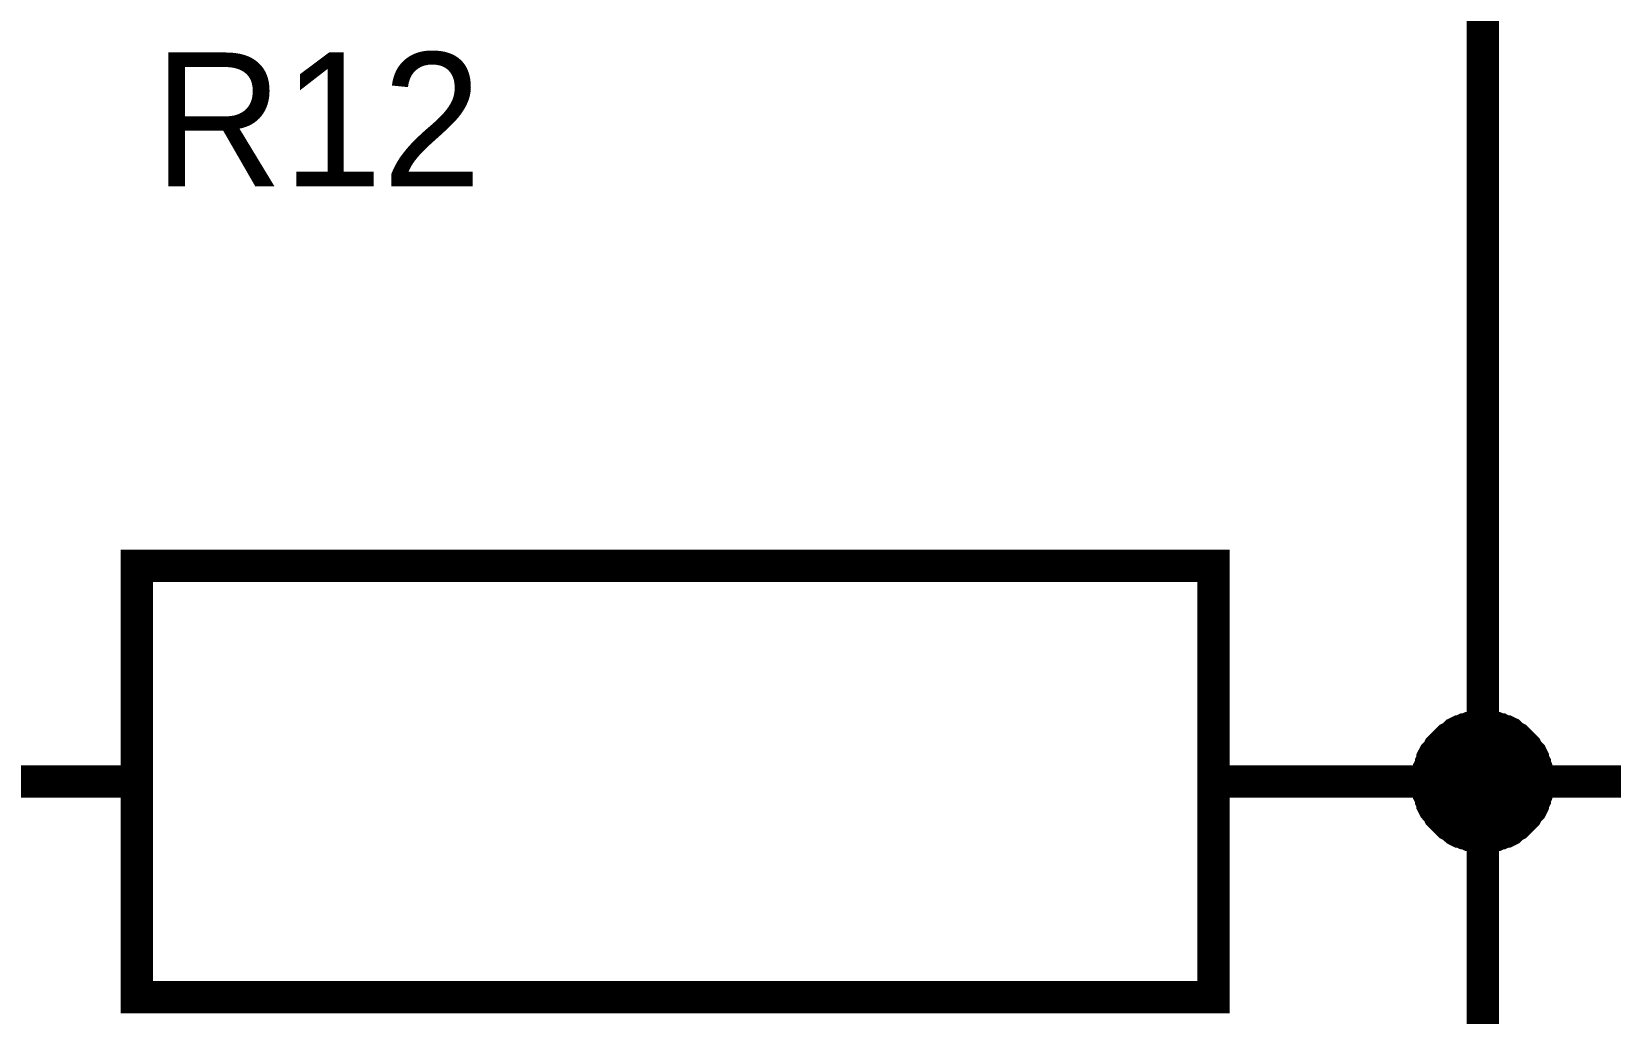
# Model space of a CAD drawing. Header units: millimetres. Extents: x 0 to 841, y 0 to 594.
# Drawn here: x 201.6 to 216.26, y 327.84 to 336.96 of the extents above; entities that cross this region are included whole.
import ezdxf

# ---------------------------------------------------------------- set-up
doc = ezdxf.new("R2010")
doc.units = ezdxf.units.MM
doc.layers.add('Sheet', color=255, linetype='Continuous')

msp = doc.modelspace()

# ---------------------------------------------------------------- linework, layer by layer
at = {"layer": 'Sheet', "const_width": 0.3}
for points in [[(215.079, 379.995), (215.079, 372.493), (215.079, 359.988), (215.079, 350), (215.079, 339.997), (215.079, 329.993), (215.079, 314.988), (202.579, 314.988), (190.095, 314.988), (177.594, 314.988)], [(214.567, 329.993), (214.567, 330.024), (214.567, 330.04), (214.567, 330.071), (214.582, 330.102), (214.582, 330.117), (214.598, 330.148), (214.598, 330.164), (214.613, 330.195), (214.613, 330.211), (214.629, 330.242), (214.644, 330.257), (214.66, 330.273), (214.675, 330.304), (214.691, 330.319), (214.707, 330.335), (214.722, 330.35), (214.738, 330.366), (214.753, 330.381), (214.769, 330.397), (214.8, 330.413), (214.815, 330.428), (214.831, 330.444), (214.862, 330.459), (214.877, 330.459), (214.908, 330.475), (214.924, 330.475), (214.955, 330.49), (214.971, 330.49), (215.002, 330.506), (215.033, 330.506), (215.048, 330.506), (215.079, 330.506)], [(214.567, 329.993), (214.567, 330.024), (214.567, 330.04), (214.567, 330.071), (214.582, 330.102), (214.582, 330.117), (214.598, 330.148), (214.598, 330.164), (214.613, 330.195), (214.613, 330.211), (214.629, 330.242), (214.644, 330.257), (214.66, 330.273), (214.675, 330.304), (214.691, 330.319), (214.707, 330.335), (214.722, 330.35), (214.738, 330.366), (214.753, 330.381), (214.769, 330.397), (214.8, 330.413), (214.815, 330.428), (214.831, 330.444), (214.862, 330.459), (214.877, 330.459), (214.908, 330.475), (214.924, 330.475), (214.955, 330.49), (214.971, 330.49), (215.002, 330.506), (215.033, 330.506), (215.048, 330.506), (215.079, 330.506)], [(214.567, 329.993), (214.567, 330.024), (214.567, 330.04), (214.567, 330.071), (214.582, 330.102), (214.582, 330.117), (214.598, 330.148), (214.598, 330.164), (214.613, 330.195), (214.613, 330.211), (214.629, 330.242), (214.644, 330.257), (214.66, 330.273), (214.675, 330.304), (214.691, 330.319), (214.707, 330.335), (214.722, 330.35), (214.738, 330.366), (214.753, 330.381), (214.769, 330.397), (214.8, 330.413), (214.815, 330.428), (214.831, 330.444), (214.862, 330.459), (214.877, 330.459), (214.908, 330.475), (214.924, 330.475), (214.955, 330.49), (214.971, 330.49), (215.002, 330.506), (215.033, 330.506), (215.048, 330.506), (215.079, 330.506)], [(214.567, 329.993), (214.567, 330.024), (214.567, 330.04), (214.567, 330.071), (214.582, 330.102), (214.582, 330.117), (214.598, 330.148), (214.598, 330.164), (214.613, 330.195), (214.613, 330.211), (214.629, 330.242), (214.644, 330.257), (214.66, 330.273), (214.675, 330.304), (214.691, 330.319), (214.707, 330.335), (214.722, 330.35), (214.738, 330.366), (214.753, 330.381), (214.769, 330.397), (214.8, 330.413), (214.815, 330.428), (214.831, 330.444), (214.862, 330.459), (214.877, 330.459), (214.908, 330.475), (214.924, 330.475), (214.955, 330.49), (214.971, 330.49), (215.002, 330.506), (215.033, 330.506), (215.048, 330.506), (215.079, 330.506)], [(214.567, 329.993), (214.567, 330.024), (214.567, 330.04), (214.567, 330.071), (214.582, 330.102), (214.582, 330.117), (214.598, 330.148), (214.598, 330.164), (214.613, 330.195), (214.613, 330.211), (214.629, 330.242), (214.644, 330.257), (214.66, 330.273), (214.675, 330.304), (214.691, 330.319), (214.707, 330.335), (214.722, 330.35), (214.738, 330.366), (214.753, 330.381), (214.769, 330.397), (214.8, 330.413), (214.815, 330.428), (214.831, 330.444), (214.862, 330.459), (214.877, 330.459), (214.908, 330.475), (214.924, 330.475), (214.955, 330.49), (214.971, 330.49), (215.002, 330.506), (215.033, 330.506), (215.048, 330.506), (215.079, 330.506)], [(214.567, 329.993), (214.567, 330.024), (214.567, 330.04), (214.567, 330.071), (214.582, 330.102), (214.582, 330.117), (214.598, 330.148), (214.598, 330.164), (214.613, 330.195), (214.613, 330.211), (214.629, 330.242), (214.644, 330.257), (214.66, 330.273), (214.675, 330.304), (214.691, 330.319), (214.707, 330.335), (214.722, 330.35), (214.738, 330.366), (214.753, 330.381), (214.769, 330.397), (214.8, 330.413), (214.815, 330.428), (214.831, 330.444), (214.862, 330.459), (214.877, 330.459), (214.908, 330.475), (214.924, 330.475), (214.955, 330.49), (214.971, 330.49), (215.002, 330.506), (215.033, 330.506), (215.048, 330.506), (215.079, 330.506)], [(214.567, 329.993), (214.567, 330.024), (214.567, 330.04), (214.567, 330.071), (214.582, 330.102), (214.582, 330.117), (214.598, 330.148), (214.598, 330.164), (214.613, 330.195), (214.613, 330.211), (214.629, 330.242), (214.644, 330.257), (214.66, 330.273), (214.675, 330.304), (214.691, 330.319), (214.707, 330.335), (214.722, 330.35), (214.738, 330.366), (214.753, 330.381), (214.769, 330.397), (214.8, 330.413), (214.815, 330.428), (214.831, 330.444), (214.862, 330.459), (214.877, 330.459), (214.908, 330.475), (214.924, 330.475), (214.955, 330.49), (214.971, 330.49), (215.002, 330.506), (215.033, 330.506), (215.048, 330.506), (215.079, 330.506)], [(214.567, 329.993), (214.567, 330.024), (214.567, 330.04), (214.567, 330.071), (214.582, 330.102), (214.582, 330.117), (214.598, 330.148), (214.598, 330.164), (214.613, 330.195), (214.613, 330.211), (214.629, 330.242), (214.644, 330.257), (214.66, 330.273), (214.675, 330.304), (214.691, 330.319), (214.707, 330.335), (214.722, 330.35), (214.738, 330.366), (214.753, 330.381), (214.769, 330.397), (214.8, 330.413), (214.815, 330.428), (214.831, 330.444), (214.862, 330.459), (214.877, 330.459), (214.908, 330.475), (214.924, 330.475), (214.955, 330.49), (214.971, 330.49), (215.002, 330.506), (215.033, 330.506), (215.048, 330.506), (215.079, 330.506)], [(214.567, 329.993), (214.567, 330.024), (214.567, 330.04), (214.567, 330.071), (214.582, 330.102), (214.582, 330.117), (214.598, 330.148), (214.598, 330.164), (214.613, 330.195), (214.613, 330.211), (214.629, 330.242), (214.644, 330.257), (214.66, 330.273), (214.675, 330.304), (214.691, 330.319), (214.707, 330.335), (214.722, 330.35), (214.738, 330.366), (214.753, 330.381), (214.769, 330.397), (214.8, 330.413), (214.815, 330.428), (214.831, 330.444), (214.862, 330.459), (214.877, 330.459), (214.908, 330.475), (214.924, 330.475), (214.955, 330.49), (214.971, 330.49), (215.002, 330.506), (215.033, 330.506), (215.048, 330.506), (215.079, 330.506)], [(214.567, 329.993), (214.567, 330.024), (214.567, 330.04), (214.567, 330.071), (214.582, 330.102), (214.582, 330.117), (214.598, 330.148), (214.598, 330.164), (214.613, 330.195), (214.613, 330.211), (214.629, 330.242), (214.644, 330.257), (214.66, 330.273), (214.675, 330.304), (214.691, 330.319), (214.707, 330.335), (214.722, 330.35), (214.738, 330.366), (214.753, 330.381), (214.769, 330.397), (214.8, 330.413), (214.815, 330.428), (214.831, 330.444), (214.862, 330.459), (214.877, 330.459), (214.908, 330.475), (214.924, 330.475), (214.955, 330.49), (214.971, 330.49), (215.002, 330.506), (215.033, 330.506), (215.048, 330.506), (215.079, 330.506)], [(214.567, 329.993), (214.567, 330.024), (214.567, 330.04), (214.567, 330.071), (214.582, 330.102), (214.582, 330.117), (214.598, 330.148), (214.598, 330.164), (214.613, 330.195), (214.613, 330.211), (214.629, 330.242), (214.644, 330.257), (214.66, 330.273), (214.675, 330.304), (214.691, 330.319), (214.707, 330.335), (214.722, 330.35), (214.738, 330.366), (214.753, 330.381), (214.769, 330.397), (214.8, 330.413), (214.815, 330.428), (214.831, 330.444), (214.862, 330.459), (214.877, 330.459), (214.908, 330.475), (214.924, 330.475), (214.955, 330.49), (214.971, 330.49), (215.002, 330.506), (215.033, 330.506), (215.048, 330.506), (215.079, 330.506)], [(214.567, 329.993), (214.567, 330.024), (214.567, 330.04), (214.567, 330.071), (214.582, 330.102), (214.582, 330.117), (214.598, 330.148), (214.598, 330.164), (214.613, 330.195), (214.613, 330.211), (214.629, 330.242), (214.644, 330.257), (214.66, 330.273), (214.675, 330.304), (214.691, 330.319), (214.707, 330.335), (214.722, 330.35), (214.738, 330.366), (214.753, 330.381), (214.769, 330.397), (214.8, 330.413), (214.815, 330.428), (214.831, 330.444), (214.862, 330.459), (214.877, 330.459), (214.908, 330.475), (214.924, 330.475), (214.955, 330.49), (214.971, 330.49), (215.002, 330.506), (215.033, 330.506), (215.048, 330.506), (215.079, 330.506)], [(214.567, 329.993), (214.567, 330.024), (214.567, 330.04), (214.567, 330.071), (214.582, 330.102), (214.582, 330.117), (214.598, 330.148), (214.598, 330.164), (214.613, 330.195), (214.613, 330.211), (214.629, 330.242), (214.644, 330.257), (214.66, 330.273), (214.675, 330.304), (214.691, 330.319), (214.707, 330.335), (214.722, 330.35), (214.738, 330.366), (214.753, 330.381), (214.769, 330.397), (214.8, 330.413), (214.815, 330.428), (214.831, 330.444), (214.862, 330.459), (214.877, 330.459), (214.908, 330.475), (214.924, 330.475), (214.955, 330.49), (214.971, 330.49), (215.002, 330.506), (215.033, 330.506), (215.048, 330.506), (215.079, 330.506)], [(214.567, 329.993), (214.567, 330.024), (214.567, 330.04), (214.567, 330.071), (214.582, 330.102), (214.582, 330.117), (214.598, 330.148), (214.598, 330.164), (214.613, 330.195), (214.613, 330.211), (214.629, 330.242), (214.644, 330.257), (214.66, 330.273), (214.675, 330.304), (214.691, 330.319), (214.707, 330.335), (214.722, 330.35), (214.738, 330.366), (214.753, 330.381), (214.769, 330.397), (214.8, 330.413), (214.815, 330.428), (214.831, 330.444), (214.862, 330.459), (214.877, 330.459), (214.908, 330.475), (214.924, 330.475), (214.955, 330.49), (214.971, 330.49), (215.002, 330.506), (215.033, 330.506), (215.048, 330.506), (215.079, 330.506)], [(215.079, 330.506), (215.079, 330.506)], [(215.079, 330.506), (215.11, 330.506), (215.126, 330.506), (215.157, 330.506), (215.188, 330.49), (215.203, 330.49), (215.235, 330.475), (215.25, 330.475), (215.281, 330.459), (215.297, 330.459), (215.328, 330.444), (215.343, 330.428), (215.359, 330.413), (215.39, 330.397), (215.405, 330.381), (215.421, 330.366), (215.436, 330.35), (215.452, 330.335), (215.467, 330.319), (215.483, 330.304), (215.498, 330.273), (215.514, 330.257), (215.53, 330.242), (215.545, 330.211), (215.545, 330.195), (215.561, 330.164), (215.561, 330.148), (215.576, 330.117), (215.576, 330.102), (215.592, 330.071), (215.592, 330.04), (215.592, 330.024), (215.592, 329.993)], [(215.079, 330.506), (215.079, 330.506)], [(215.079, 330.506), (215.11, 330.506), (215.126, 330.506), (215.157, 330.506), (215.188, 330.49), (215.203, 330.49), (215.235, 330.475), (215.25, 330.475), (215.281, 330.459), (215.297, 330.459), (215.328, 330.444), (215.343, 330.428), (215.359, 330.413), (215.39, 330.397), (215.405, 330.381), (215.421, 330.366), (215.436, 330.35), (215.452, 330.335), (215.467, 330.319), (215.483, 330.304), (215.498, 330.273), (215.514, 330.257), (215.53, 330.242), (215.545, 330.211), (215.545, 330.195), (215.561, 330.164), (215.561, 330.148), (215.576, 330.117), (215.576, 330.102), (215.592, 330.071), (215.592, 330.04), (215.592, 330.024), (215.592, 329.993)], [(215.079, 330.506), (215.079, 330.506)], [(215.079, 330.506), (215.11, 330.506), (215.126, 330.506), (215.157, 330.506), (215.188, 330.49), (215.203, 330.49), (215.235, 330.475), (215.25, 330.475), (215.281, 330.459), (215.297, 330.459), (215.328, 330.444), (215.343, 330.428), (215.359, 330.413), (215.39, 330.397), (215.405, 330.381), (215.421, 330.366), (215.436, 330.35), (215.452, 330.335), (215.467, 330.319), (215.483, 330.304), (215.498, 330.273), (215.514, 330.257), (215.53, 330.242), (215.545, 330.211), (215.545, 330.195), (215.561, 330.164), (215.561, 330.148), (215.576, 330.117), (215.576, 330.102), (215.592, 330.071), (215.592, 330.04), (215.592, 330.024), (215.592, 329.993)], [(215.079, 330.506), (215.079, 330.506)], [(215.079, 330.506), (215.11, 330.506), (215.126, 330.506), (215.157, 330.506), (215.188, 330.49), (215.203, 330.49), (215.235, 330.475), (215.25, 330.475), (215.281, 330.459), (215.297, 330.459), (215.328, 330.444), (215.343, 330.428), (215.359, 330.413), (215.39, 330.397), (215.405, 330.381), (215.421, 330.366), (215.436, 330.35), (215.452, 330.335), (215.467, 330.319), (215.483, 330.304), (215.498, 330.273), (215.514, 330.257), (215.53, 330.242), (215.545, 330.211), (215.545, 330.195), (215.561, 330.164), (215.561, 330.148), (215.576, 330.117), (215.576, 330.102), (215.592, 330.071), (215.592, 330.04), (215.592, 330.024), (215.592, 329.993)], [(215.079, 330.506), (215.079, 330.506)], [(215.079, 330.506), (215.11, 330.506), (215.126, 330.506), (215.157, 330.506), (215.188, 330.49), (215.203, 330.49), (215.235, 330.475), (215.25, 330.475), (215.281, 330.459), (215.297, 330.459), (215.328, 330.444), (215.343, 330.428), (215.359, 330.413), (215.39, 330.397), (215.405, 330.381), (215.421, 330.366), (215.436, 330.35), (215.452, 330.335), (215.467, 330.319), (215.483, 330.304), (215.498, 330.273), (215.514, 330.257), (215.53, 330.242), (215.545, 330.211), (215.545, 330.195), (215.561, 330.164), (215.561, 330.148), (215.576, 330.117), (215.576, 330.102), (215.592, 330.071), (215.592, 330.04), (215.592, 330.024), (215.592, 329.993)], [(215.079, 330.506), (215.079, 330.506)], [(215.079, 330.506), (215.11, 330.506), (215.126, 330.506), (215.157, 330.506), (215.188, 330.49), (215.203, 330.49), (215.235, 330.475), (215.25, 330.475), (215.281, 330.459), (215.297, 330.459), (215.328, 330.444), (215.343, 330.428), (215.359, 330.413), (215.39, 330.397), (215.405, 330.381), (215.421, 330.366), (215.436, 330.35), (215.452, 330.335), (215.467, 330.319), (215.483, 330.304), (215.498, 330.273), (215.514, 330.257), (215.53, 330.242), (215.545, 330.211), (215.545, 330.195), (215.561, 330.164), (215.561, 330.148), (215.576, 330.117), (215.576, 330.102), (215.592, 330.071), (215.592, 330.04), (215.592, 330.024), (215.592, 329.993)], [(215.079, 330.506), (215.079, 330.506)], [(215.079, 330.506), (215.11, 330.506), (215.126, 330.506), (215.157, 330.506), (215.188, 330.49), (215.203, 330.49), (215.235, 330.475), (215.25, 330.475), (215.281, 330.459), (215.297, 330.459), (215.328, 330.444), (215.343, 330.428), (215.359, 330.413), (215.39, 330.397), (215.405, 330.381), (215.421, 330.366), (215.436, 330.35), (215.452, 330.335), (215.467, 330.319), (215.483, 330.304), (215.498, 330.273), (215.514, 330.257), (215.53, 330.242), (215.545, 330.211), (215.545, 330.195), (215.561, 330.164), (215.561, 330.148), (215.576, 330.117), (215.576, 330.102), (215.592, 330.071), (215.592, 330.04), (215.592, 330.024), (215.592, 329.993)], [(215.079, 330.506), (215.079, 330.506)], [(215.079, 330.506), (215.11, 330.506), (215.126, 330.506), (215.157, 330.506), (215.188, 330.49), (215.203, 330.49), (215.235, 330.475), (215.25, 330.475), (215.281, 330.459), (215.297, 330.459), (215.328, 330.444), (215.343, 330.428), (215.359, 330.413), (215.39, 330.397), (215.405, 330.381), (215.421, 330.366), (215.436, 330.35), (215.452, 330.335), (215.467, 330.319), (215.483, 330.304), (215.498, 330.273), (215.514, 330.257), (215.53, 330.242), (215.545, 330.211), (215.545, 330.195), (215.561, 330.164), (215.561, 330.148), (215.576, 330.117), (215.576, 330.102), (215.592, 330.071), (215.592, 330.04), (215.592, 330.024), (215.592, 329.993)], [(215.079, 330.506), (215.079, 330.506)], [(215.079, 330.506), (215.11, 330.506), (215.126, 330.506), (215.157, 330.506), (215.188, 330.49), (215.203, 330.49), (215.235, 330.475), (215.25, 330.475), (215.281, 330.459), (215.297, 330.459), (215.328, 330.444), (215.343, 330.428), (215.359, 330.413), (215.39, 330.397), (215.405, 330.381), (215.421, 330.366), (215.436, 330.35), (215.452, 330.335), (215.467, 330.319), (215.483, 330.304), (215.498, 330.273), (215.514, 330.257), (215.53, 330.242), (215.545, 330.211), (215.545, 330.195), (215.561, 330.164), (215.561, 330.148), (215.576, 330.117), (215.576, 330.102), (215.592, 330.071), (215.592, 330.04), (215.592, 330.024), (215.592, 329.993)], [(215.079, 330.506), (215.079, 330.506)], [(215.079, 330.506), (215.11, 330.506), (215.126, 330.506), (215.157, 330.506), (215.188, 330.49), (215.203, 330.49), (215.235, 330.475), (215.25, 330.475), (215.281, 330.459), (215.297, 330.459), (215.328, 330.444), (215.343, 330.428), (215.359, 330.413), (215.39, 330.397), (215.405, 330.381), (215.421, 330.366), (215.436, 330.35), (215.452, 330.335), (215.467, 330.319), (215.483, 330.304), (215.498, 330.273), (215.514, 330.257), (215.53, 330.242), (215.545, 330.211), (215.545, 330.195), (215.561, 330.164), (215.561, 330.148), (215.576, 330.117), (215.576, 330.102), (215.592, 330.071), (215.592, 330.04), (215.592, 330.024), (215.592, 329.993)], [(215.079, 330.506), (215.079, 330.506)], [(215.079, 330.506), (215.11, 330.506), (215.126, 330.506), (215.157, 330.506), (215.188, 330.49), (215.203, 330.49), (215.235, 330.475), (215.25, 330.475), (215.281, 330.459), (215.297, 330.459), (215.328, 330.444), (215.343, 330.428), (215.359, 330.413), (215.39, 330.397), (215.405, 330.381), (215.421, 330.366), (215.436, 330.35), (215.452, 330.335), (215.467, 330.319), (215.483, 330.304), (215.498, 330.273), (215.514, 330.257), (215.53, 330.242), (215.545, 330.211), (215.545, 330.195), (215.561, 330.164), (215.561, 330.148), (215.576, 330.117), (215.576, 330.102), (215.592, 330.071), (215.592, 330.04), (215.592, 330.024), (215.592, 329.993)], [(215.079, 330.506), (215.079, 330.506)], [(215.079, 330.506), (215.11, 330.506), (215.126, 330.506), (215.157, 330.506), (215.188, 330.49), (215.203, 330.49), (215.235, 330.475), (215.25, 330.475), (215.281, 330.459), (215.297, 330.459), (215.328, 330.444), (215.343, 330.428), (215.359, 330.413), (215.39, 330.397), (215.405, 330.381), (215.421, 330.366), (215.436, 330.35), (215.452, 330.335), (215.467, 330.319), (215.483, 330.304), (215.498, 330.273), (215.514, 330.257), (215.53, 330.242), (215.545, 330.211), (215.545, 330.195), (215.561, 330.164), (215.561, 330.148), (215.576, 330.117), (215.576, 330.102), (215.592, 330.071), (215.592, 330.04), (215.592, 330.024), (215.592, 329.993)], [(215.079, 330.506), (215.079, 330.506)], [(215.079, 330.506), (215.11, 330.506), (215.126, 330.506), (215.157, 330.506), (215.188, 330.49), (215.203, 330.49), (215.235, 330.475), (215.25, 330.475), (215.281, 330.459), (215.297, 330.459), (215.328, 330.444), (215.343, 330.428), (215.359, 330.413), (215.39, 330.397), (215.405, 330.381), (215.421, 330.366), (215.436, 330.35), (215.452, 330.335), (215.467, 330.319), (215.483, 330.304), (215.498, 330.273), (215.514, 330.257), (215.53, 330.242), (215.545, 330.211), (215.545, 330.195), (215.561, 330.164), (215.561, 330.148), (215.576, 330.117), (215.576, 330.102), (215.592, 330.071), (215.592, 330.04), (215.592, 330.024), (215.592, 329.993)], [(215.079, 330.506), (215.079, 330.506)], [(215.079, 330.506), (215.11, 330.506), (215.126, 330.506), (215.157, 330.506), (215.188, 330.49), (215.203, 330.49), (215.235, 330.475), (215.25, 330.475), (215.281, 330.459), (215.297, 330.459), (215.328, 330.444), (215.343, 330.428), (215.359, 330.413), (215.39, 330.397), (215.405, 330.381), (215.421, 330.366), (215.436, 330.35), (215.452, 330.335), (215.467, 330.319), (215.483, 330.304), (215.498, 330.273), (215.514, 330.257), (215.53, 330.242), (215.545, 330.211), (215.545, 330.195), (215.561, 330.164), (215.561, 330.148), (215.576, 330.117), (215.576, 330.102), (215.592, 330.071), (215.592, 330.04), (215.592, 330.024), (215.592, 329.993)], [(202.579, 329.993), (200.079, 329.993)], [(212.579, 329.993), (215.079, 329.993)], [(215.079, 329.48), (215.048, 329.48), (215.033, 329.48), (215.002, 329.48), (214.971, 329.496), (214.955, 329.496), (214.924, 329.512), (214.908, 329.512), (214.877, 329.527), (214.862, 329.527), (214.831, 329.543), (214.815, 329.558), (214.8, 329.574), (214.769, 329.589), (214.753, 329.605), (214.738, 329.62), (214.722, 329.636), (214.707, 329.651), (214.691, 329.667), (214.675, 329.682), (214.66, 329.713), (214.644, 329.729), (214.629, 329.745), (214.613, 329.776), (214.613, 329.791), (214.598, 329.822), (214.598, 329.838), (214.582, 329.869), (214.582, 329.884), (214.567, 329.915), (214.567, 329.946), (214.567, 329.962), (214.567, 329.993)], [(214.567, 329.993), (214.567, 329.993)], [(215.079, 329.48), (215.048, 329.48), (215.033, 329.48), (215.002, 329.48), (214.971, 329.496), (214.955, 329.496), (214.924, 329.512), (214.908, 329.512), (214.877, 329.527), (214.862, 329.527), (214.831, 329.543), (214.815, 329.558), (214.8, 329.574), (214.769, 329.589), (214.753, 329.605), (214.738, 329.62), (214.722, 329.636), (214.707, 329.651), (214.691, 329.667), (214.675, 329.682), (214.66, 329.713), (214.644, 329.729), (214.629, 329.745), (214.613, 329.776), (214.613, 329.791), (214.598, 329.822), (214.598, 329.838), (214.582, 329.869), (214.582, 329.884), (214.567, 329.915), (214.567, 329.946), (214.567, 329.962), (214.567, 329.993)], [(214.567, 329.993), (214.567, 329.993)], [(215.079, 329.48), (215.048, 329.48), (215.033, 329.48), (215.002, 329.48), (214.971, 329.496), (214.955, 329.496), (214.924, 329.512), (214.908, 329.512), (214.877, 329.527), (214.862, 329.527), (214.831, 329.543), (214.815, 329.558), (214.8, 329.574), (214.769, 329.589), (214.753, 329.605), (214.738, 329.62), (214.722, 329.636), (214.707, 329.651), (214.691, 329.667), (214.675, 329.682), (214.66, 329.713), (214.644, 329.729), (214.629, 329.745), (214.613, 329.776), (214.613, 329.791), (214.598, 329.822), (214.598, 329.838), (214.582, 329.869), (214.582, 329.884), (214.567, 329.915), (214.567, 329.946), (214.567, 329.962), (214.567, 329.993)], [(214.567, 329.993), (214.567, 329.993)], [(215.079, 329.48), (215.048, 329.48), (215.033, 329.48), (215.002, 329.48), (214.971, 329.496), (214.955, 329.496), (214.924, 329.512), (214.908, 329.512), (214.877, 329.527), (214.862, 329.527), (214.831, 329.543), (214.815, 329.558), (214.8, 329.574), (214.769, 329.589), (214.753, 329.605), (214.738, 329.62), (214.722, 329.636), (214.707, 329.651), (214.691, 329.667), (214.675, 329.682), (214.66, 329.713), (214.644, 329.729), (214.629, 329.745), (214.613, 329.776), (214.613, 329.791), (214.598, 329.822), (214.598, 329.838), (214.582, 329.869), (214.582, 329.884), (214.567, 329.915), (214.567, 329.946), (214.567, 329.962), (214.567, 329.993)], [(214.567, 329.993), (214.567, 329.993)], [(215.079, 329.48), (215.048, 329.48), (215.033, 329.48), (215.002, 329.48), (214.971, 329.496), (214.955, 329.496), (214.924, 329.512), (214.908, 329.512), (214.877, 329.527), (214.862, 329.527), (214.831, 329.543), (214.815, 329.558), (214.8, 329.574), (214.769, 329.589), (214.753, 329.605), (214.738, 329.62), (214.722, 329.636), (214.707, 329.651), (214.691, 329.667), (214.675, 329.682), (214.66, 329.713), (214.644, 329.729), (214.629, 329.745), (214.613, 329.776), (214.613, 329.791), (214.598, 329.822), (214.598, 329.838), (214.582, 329.869), (214.582, 329.884), (214.567, 329.915), (214.567, 329.946), (214.567, 329.962), (214.567, 329.993)], [(214.567, 329.993), (214.567, 329.993)], [(215.079, 329.48), (215.048, 329.48), (215.033, 329.48), (215.002, 329.48), (214.971, 329.496), (214.955, 329.496), (214.924, 329.512), (214.908, 329.512), (214.877, 329.527), (214.862, 329.527), (214.831, 329.543), (214.815, 329.558), (214.8, 329.574), (214.769, 329.589), (214.753, 329.605), (214.738, 329.62), (214.722, 329.636), (214.707, 329.651), (214.691, 329.667), (214.675, 329.682), (214.66, 329.713), (214.644, 329.729), (214.629, 329.745), (214.613, 329.776), (214.613, 329.791), (214.598, 329.822), (214.598, 329.838), (214.582, 329.869), (214.582, 329.884), (214.567, 329.915), (214.567, 329.946), (214.567, 329.962), (214.567, 329.993)], [(214.567, 329.993), (214.567, 329.993)], [(215.079, 329.48), (215.048, 329.48), (215.033, 329.48), (215.002, 329.48), (214.971, 329.496), (214.955, 329.496), (214.924, 329.512), (214.908, 329.512), (214.877, 329.527), (214.862, 329.527), (214.831, 329.543), (214.815, 329.558), (214.8, 329.574), (214.769, 329.589), (214.753, 329.605), (214.738, 329.62), (214.722, 329.636), (214.707, 329.651), (214.691, 329.667), (214.675, 329.682), (214.66, 329.713), (214.644, 329.729), (214.629, 329.745), (214.613, 329.776), (214.613, 329.791), (214.598, 329.822), (214.598, 329.838), (214.582, 329.869), (214.582, 329.884), (214.567, 329.915), (214.567, 329.946), (214.567, 329.962), (214.567, 329.993)], [(214.567, 329.993), (214.567, 329.993)], [(215.079, 329.48), (215.048, 329.48), (215.033, 329.48), (215.002, 329.48), (214.971, 329.496), (214.955, 329.496), (214.924, 329.512), (214.908, 329.512), (214.877, 329.527), (214.862, 329.527), (214.831, 329.543), (214.815, 329.558), (214.8, 329.574), (214.769, 329.589), (214.753, 329.605), (214.738, 329.62), (214.722, 329.636), (214.707, 329.651), (214.691, 329.667), (214.675, 329.682), (214.66, 329.713), (214.644, 329.729), (214.629, 329.745), (214.613, 329.776), (214.613, 329.791), (214.598, 329.822), (214.598, 329.838), (214.582, 329.869), (214.582, 329.884), (214.567, 329.915), (214.567, 329.946), (214.567, 329.962), (214.567, 329.993)], [(214.567, 329.993), (214.567, 329.993)], [(215.079, 329.48), (215.048, 329.48), (215.033, 329.48), (215.002, 329.48), (214.971, 329.496), (214.955, 329.496), (214.924, 329.512), (214.908, 329.512), (214.877, 329.527), (214.862, 329.527), (214.831, 329.543), (214.815, 329.558), (214.8, 329.574), (214.769, 329.589), (214.753, 329.605), (214.738, 329.62), (214.722, 329.636), (214.707, 329.651), (214.691, 329.667), (214.675, 329.682), (214.66, 329.713), (214.644, 329.729), (214.629, 329.745), (214.613, 329.776), (214.613, 329.791), (214.598, 329.822), (214.598, 329.838), (214.582, 329.869), (214.582, 329.884), (214.567, 329.915), (214.567, 329.946), (214.567, 329.962), (214.567, 329.993)], [(214.567, 329.993), (214.567, 329.993)], [(215.079, 329.48), (215.048, 329.48), (215.033, 329.48), (215.002, 329.48), (214.971, 329.496), (214.955, 329.496), (214.924, 329.512), (214.908, 329.512), (214.877, 329.527), (214.862, 329.527), (214.831, 329.543), (214.815, 329.558), (214.8, 329.574), (214.769, 329.589), (214.753, 329.605), (214.738, 329.62), (214.722, 329.636), (214.707, 329.651), (214.691, 329.667), (214.675, 329.682), (214.66, 329.713), (214.644, 329.729), (214.629, 329.745), (214.613, 329.776), (214.613, 329.791), (214.598, 329.822), (214.598, 329.838), (214.582, 329.869), (214.582, 329.884), (214.567, 329.915), (214.567, 329.946), (214.567, 329.962), (214.567, 329.993)], [(214.567, 329.993), (214.567, 329.993)], [(215.079, 329.48), (215.048, 329.48), (215.033, 329.48), (215.002, 329.48), (214.971, 329.496), (214.955, 329.496), (214.924, 329.512), (214.908, 329.512), (214.877, 329.527), (214.862, 329.527), (214.831, 329.543), (214.815, 329.558), (214.8, 329.574), (214.769, 329.589), (214.753, 329.605), (214.738, 329.62), (214.722, 329.636), (214.707, 329.651), (214.691, 329.667), (214.675, 329.682), (214.66, 329.713), (214.644, 329.729), (214.629, 329.745), (214.613, 329.776), (214.613, 329.791), (214.598, 329.822), (214.598, 329.838), (214.582, 329.869), (214.582, 329.884), (214.567, 329.915), (214.567, 329.946), (214.567, 329.962), (214.567, 329.993)], [(214.567, 329.993), (214.567, 329.993)], [(215.079, 329.48), (215.048, 329.48), (215.033, 329.48), (215.002, 329.48), (214.971, 329.496), (214.955, 329.496), (214.924, 329.512), (214.908, 329.512), (214.877, 329.527), (214.862, 329.527), (214.831, 329.543), (214.815, 329.558), (214.8, 329.574), (214.769, 329.589), (214.753, 329.605), (214.738, 329.62), (214.722, 329.636), (214.707, 329.651), (214.691, 329.667), (214.675, 329.682), (214.66, 329.713), (214.644, 329.729), (214.629, 329.745), (214.613, 329.776), (214.613, 329.791), (214.598, 329.822), (214.598, 329.838), (214.582, 329.869), (214.582, 329.884), (214.567, 329.915), (214.567, 329.946), (214.567, 329.962), (214.567, 329.993)], [(214.567, 329.993), (214.567, 329.993)], [(215.079, 329.48), (215.048, 329.48), (215.033, 329.48), (215.002, 329.48), (214.971, 329.496), (214.955, 329.496), (214.924, 329.512), (214.908, 329.512), (214.877, 329.527), (214.862, 329.527), (214.831, 329.543), (214.815, 329.558), (214.8, 329.574), (214.769, 329.589), (214.753, 329.605), (214.738, 329.62), (214.722, 329.636), (214.707, 329.651), (214.691, 329.667), (214.675, 329.682), (214.66, 329.713), (214.644, 329.729), (214.629, 329.745), (214.613, 329.776), (214.613, 329.791), (214.598, 329.822), (214.598, 329.838), (214.582, 329.869), (214.582, 329.884), (214.567, 329.915), (214.567, 329.946), (214.567, 329.962), (214.567, 329.993)], [(214.567, 329.993), (214.567, 329.993)], [(215.079, 329.48), (215.048, 329.48), (215.033, 329.48), (215.002, 329.48), (214.971, 329.496), (214.955, 329.496), (214.924, 329.512), (214.908, 329.512), (214.877, 329.527), (214.862, 329.527), (214.831, 329.543), (214.815, 329.558), (214.8, 329.574), (214.769, 329.589), (214.753, 329.605), (214.738, 329.62), (214.722, 329.636), (214.707, 329.651), (214.691, 329.667), (214.675, 329.682), (214.66, 329.713), (214.644, 329.729), (214.629, 329.745), (214.613, 329.776), (214.613, 329.791), (214.598, 329.822), (214.598, 329.838), (214.582, 329.869), (214.582, 329.884), (214.567, 329.915), (214.567, 329.946), (214.567, 329.962), (214.567, 329.993)], [(214.567, 329.993), (214.567, 329.993)], [(215.592, 329.993), (215.592, 329.962), (215.592, 329.946), (215.592, 329.915), (215.576, 329.884), (215.576, 329.869), (215.561, 329.838), (215.561, 329.822), (215.545, 329.791), (215.545, 329.776), (215.53, 329.745), (215.514, 329.729), (215.498, 329.713), (215.483, 329.682), (215.467, 329.667), (215.452, 329.651), (215.436, 329.636), (215.421, 329.62), (215.405, 329.605), (215.39, 329.589), (215.359, 329.574), (215.343, 329.558), (215.328, 329.543), (215.297, 329.527), (215.281, 329.527), (215.25, 329.512), (215.235, 329.512), (215.203, 329.496), (215.188, 329.496), (215.157, 329.48), (215.126, 329.48), (215.11, 329.48), (215.079, 329.48)], [(215.592, 329.993), (215.592, 329.962), (215.592, 329.946), (215.592, 329.915), (215.576, 329.884), (215.576, 329.869), (215.561, 329.838), (215.561, 329.822), (215.545, 329.791), (215.545, 329.776), (215.53, 329.745), (215.514, 329.729), (215.498, 329.713), (215.483, 329.682), (215.467, 329.667), (215.452, 329.651), (215.436, 329.636), (215.421, 329.62), (215.405, 329.605), (215.39, 329.589), (215.359, 329.574), (215.343, 329.558), (215.328, 329.543), (215.297, 329.527), (215.281, 329.527), (215.25, 329.512), (215.235, 329.512), (215.203, 329.496), (215.188, 329.496), (215.157, 329.48), (215.126, 329.48), (215.11, 329.48), (215.079, 329.48)], [(215.592, 329.993), (215.592, 329.962), (215.592, 329.946), (215.592, 329.915), (215.576, 329.884), (215.576, 329.869), (215.561, 329.838), (215.561, 329.822), (215.545, 329.791), (215.545, 329.776), (215.53, 329.745), (215.514, 329.729), (215.498, 329.713), (215.483, 329.682), (215.467, 329.667), (215.452, 329.651), (215.436, 329.636), (215.421, 329.62), (215.405, 329.605), (215.39, 329.589), (215.359, 329.574), (215.343, 329.558), (215.328, 329.543), (215.297, 329.527), (215.281, 329.527), (215.25, 329.512), (215.235, 329.512), (215.203, 329.496), (215.188, 329.496), (215.157, 329.48), (215.126, 329.48), (215.11, 329.48), (215.079, 329.48)], [(215.592, 329.993), (215.592, 329.962), (215.592, 329.946), (215.592, 329.915), (215.576, 329.884), (215.576, 329.869), (215.561, 329.838), (215.561, 329.822), (215.545, 329.791), (215.545, 329.776), (215.53, 329.745), (215.514, 329.729), (215.498, 329.713), (215.483, 329.682), (215.467, 329.667), (215.452, 329.651), (215.436, 329.636), (215.421, 329.62), (215.405, 329.605), (215.39, 329.589), (215.359, 329.574), (215.343, 329.558), (215.328, 329.543), (215.297, 329.527), (215.281, 329.527), (215.25, 329.512), (215.235, 329.512), (215.203, 329.496), (215.188, 329.496), (215.157, 329.48), (215.126, 329.48), (215.11, 329.48), (215.079, 329.48)], [(215.079, 329.993), (230.079, 329.993)], [(215.592, 329.993), (215.592, 329.962), (215.592, 329.946), (215.592, 329.915), (215.576, 329.884), (215.576, 329.869), (215.561, 329.838), (215.561, 329.822), (215.545, 329.791), (215.545, 329.776), (215.53, 329.745), (215.514, 329.729), (215.498, 329.713), (215.483, 329.682), (215.467, 329.667), (215.452, 329.651), (215.436, 329.636), (215.421, 329.62), (215.405, 329.605), (215.39, 329.589), (215.359, 329.574), (215.343, 329.558), (215.328, 329.543), (215.297, 329.527), (215.281, 329.527), (215.25, 329.512), (215.235, 329.512), (215.203, 329.496), (215.188, 329.496), (215.157, 329.48), (215.126, 329.48), (215.11, 329.48), (215.079, 329.48)], [(215.592, 329.993), (215.592, 329.962), (215.592, 329.946), (215.592, 329.915), (215.576, 329.884), (215.576, 329.869), (215.561, 329.838), (215.561, 329.822), (215.545, 329.791), (215.545, 329.776), (215.53, 329.745), (215.514, 329.729), (215.498, 329.713), (215.483, 329.682), (215.467, 329.667), (215.452, 329.651), (215.436, 329.636), (215.421, 329.62), (215.405, 329.605), (215.39, 329.589), (215.359, 329.574), (215.343, 329.558), (215.328, 329.543), (215.297, 329.527), (215.281, 329.527), (215.25, 329.512), (215.235, 329.512), (215.203, 329.496), (215.188, 329.496), (215.157, 329.48), (215.126, 329.48), (215.11, 329.48), (215.079, 329.48)], [(215.592, 329.993), (215.592, 329.962), (215.592, 329.946), (215.592, 329.915), (215.576, 329.884), (215.576, 329.869), (215.561, 329.838), (215.561, 329.822), (215.545, 329.791), (215.545, 329.776), (215.53, 329.745), (215.514, 329.729), (215.498, 329.713), (215.483, 329.682), (215.467, 329.667), (215.452, 329.651), (215.436, 329.636), (215.421, 329.62), (215.405, 329.605), (215.39, 329.589), (215.359, 329.574), (215.343, 329.558), (215.328, 329.543), (215.297, 329.527), (215.281, 329.527), (215.25, 329.512), (215.235, 329.512), (215.203, 329.496), (215.188, 329.496), (215.157, 329.48), (215.126, 329.48), (215.11, 329.48), (215.079, 329.48)], [(215.592, 329.993), (215.592, 329.962), (215.592, 329.946), (215.592, 329.915), (215.576, 329.884), (215.576, 329.869), (215.561, 329.838), (215.561, 329.822), (215.545, 329.791), (215.545, 329.776), (215.53, 329.745), (215.514, 329.729), (215.498, 329.713), (215.483, 329.682), (215.467, 329.667), (215.452, 329.651), (215.436, 329.636), (215.421, 329.62), (215.405, 329.605), (215.39, 329.589), (215.359, 329.574), (215.343, 329.558), (215.328, 329.543), (215.297, 329.527), (215.281, 329.527), (215.25, 329.512), (215.235, 329.512), (215.203, 329.496), (215.188, 329.496), (215.157, 329.48), (215.126, 329.48), (215.11, 329.48), (215.079, 329.48)], [(215.592, 329.993), (215.592, 329.962), (215.592, 329.946), (215.592, 329.915), (215.576, 329.884), (215.576, 329.869), (215.561, 329.838), (215.561, 329.822), (215.545, 329.791), (215.545, 329.776), (215.53, 329.745), (215.514, 329.729), (215.498, 329.713), (215.483, 329.682), (215.467, 329.667), (215.452, 329.651), (215.436, 329.636), (215.421, 329.62), (215.405, 329.605), (215.39, 329.589), (215.359, 329.574), (215.343, 329.558), (215.328, 329.543), (215.297, 329.527), (215.281, 329.527), (215.25, 329.512), (215.235, 329.512), (215.203, 329.496), (215.188, 329.496), (215.157, 329.48), (215.126, 329.48), (215.11, 329.48), (215.079, 329.48)], [(215.592, 329.993), (215.592, 329.962), (215.592, 329.946), (215.592, 329.915), (215.576, 329.884), (215.576, 329.869), (215.561, 329.838), (215.561, 329.822), (215.545, 329.791), (215.545, 329.776), (215.53, 329.745), (215.514, 329.729), (215.498, 329.713), (215.483, 329.682), (215.467, 329.667), (215.452, 329.651), (215.436, 329.636), (215.421, 329.62), (215.405, 329.605), (215.39, 329.589), (215.359, 329.574), (215.343, 329.558), (215.328, 329.543), (215.297, 329.527), (215.281, 329.527), (215.25, 329.512), (215.235, 329.512), (215.203, 329.496), (215.188, 329.496), (215.157, 329.48), (215.126, 329.48), (215.11, 329.48), (215.079, 329.48)], [(215.592, 329.993), (215.592, 329.962), (215.592, 329.946), (215.592, 329.915), (215.576, 329.884), (215.576, 329.869), (215.561, 329.838), (215.561, 329.822), (215.545, 329.791), (215.545, 329.776), (215.53, 329.745), (215.514, 329.729), (215.498, 329.713), (215.483, 329.682), (215.467, 329.667), (215.452, 329.651), (215.436, 329.636), (215.421, 329.62), (215.405, 329.605), (215.39, 329.589), (215.359, 329.574), (215.343, 329.558), (215.328, 329.543), (215.297, 329.527), (215.281, 329.527), (215.25, 329.512), (215.235, 329.512), (215.203, 329.496), (215.188, 329.496), (215.157, 329.48), (215.126, 329.48), (215.11, 329.48), (215.079, 329.48)], [(215.592, 329.993), (215.592, 329.962), (215.592, 329.946), (215.592, 329.915), (215.576, 329.884), (215.576, 329.869), (215.561, 329.838), (215.561, 329.822), (215.545, 329.791), (215.545, 329.776), (215.53, 329.745), (215.514, 329.729), (215.498, 329.713), (215.483, 329.682), (215.467, 329.667), (215.452, 329.651), (215.436, 329.636), (215.421, 329.62), (215.405, 329.605), (215.39, 329.589), (215.359, 329.574), (215.343, 329.558), (215.328, 329.543), (215.297, 329.527), (215.281, 329.527), (215.25, 329.512), (215.235, 329.512), (215.203, 329.496), (215.188, 329.496), (215.157, 329.48), (215.126, 329.48), (215.11, 329.48), (215.079, 329.48)], [(215.592, 329.993), (215.592, 329.962), (215.592, 329.946), (215.592, 329.915), (215.576, 329.884), (215.576, 329.869), (215.561, 329.838), (215.561, 329.822), (215.545, 329.791), (215.545, 329.776), (215.53, 329.745), (215.514, 329.729), (215.498, 329.713), (215.483, 329.682), (215.467, 329.667), (215.452, 329.651), (215.436, 329.636), (215.421, 329.62), (215.405, 329.605), (215.39, 329.589), (215.359, 329.574), (215.343, 329.558), (215.328, 329.543), (215.297, 329.527), (215.281, 329.527), (215.25, 329.512), (215.235, 329.512), (215.203, 329.496), (215.188, 329.496), (215.157, 329.48), (215.126, 329.48), (215.11, 329.48), (215.079, 329.48)], [(215.592, 329.993), (215.592, 329.962), (215.592, 329.946), (215.592, 329.915), (215.576, 329.884), (215.576, 329.869), (215.561, 329.838), (215.561, 329.822), (215.545, 329.791), (215.545, 329.776), (215.53, 329.745), (215.514, 329.729), (215.498, 329.713), (215.483, 329.682), (215.467, 329.667), (215.452, 329.651), (215.436, 329.636), (215.421, 329.62), (215.405, 329.605), (215.39, 329.589), (215.359, 329.574), (215.343, 329.558), (215.328, 329.543), (215.297, 329.527), (215.281, 329.527), (215.25, 329.512), (215.235, 329.512), (215.203, 329.496), (215.188, 329.496), (215.157, 329.48), (215.126, 329.48), (215.11, 329.48), (215.079, 329.48)], [(215.592, 329.993), (215.592, 329.993), (215.592, 329.993), (215.592, 329.993), (215.592, 329.993), (215.592, 329.993), (215.592, 329.993), (215.592, 329.993), (215.592, 329.993), (215.592, 329.993), (215.592, 329.993), (215.592, 329.993), (215.592, 329.993), (215.592, 329.993), (215.592, 329.993), (215.592, 329.993), (215.592, 329.993), (215.592, 329.993), (215.592, 329.993), (215.592, 329.993), (215.592, 329.993), (215.592, 329.993), (215.592, 329.993), (215.592, 329.993), (215.592, 329.993), (215.592, 329.993), (215.592, 329.993), (215.592, 329.993), (215.592, 329.993), (215.592, 329.993), (215.592, 329.993), (215.592, 329.993), (215.592, 329.993)], [(215.592, 329.993), (215.592, 329.993)], [(215.592, 329.993), (215.592, 329.993), (215.592, 329.993), (215.592, 329.993), (215.592, 329.993), (215.592, 329.993), (215.592, 329.993), (215.592, 329.993), (215.592, 329.993), (215.592, 329.993), (215.592, 329.993), (215.592, 329.993), (215.592, 329.993), (215.592, 329.993), (215.592, 329.993), (215.592, 329.993), (215.592, 329.993), (215.592, 329.993), (215.592, 329.993), (215.592, 329.993), (215.592, 329.993), (215.592, 329.993), (215.592, 329.993), (215.592, 329.993), (215.592, 329.993), (215.592, 329.993), (215.592, 329.993), (215.592, 329.993), (215.592, 329.993), (215.592, 329.993), (215.592, 329.993), (215.592, 329.993), (215.592, 329.993)], [(215.592, 329.993), (215.592, 329.993)], [(215.592, 329.993), (215.592, 329.993), (215.592, 329.993), (215.592, 329.993), (215.592, 329.993), (215.592, 329.993), (215.592, 329.993), (215.592, 329.993), (215.592, 329.993), (215.592, 329.993), (215.592, 329.993), (215.592, 329.993), (215.592, 329.993), (215.592, 329.993), (215.592, 329.993), (215.592, 329.993), (215.592, 329.993), (215.592, 329.993), (215.592, 329.993), (215.592, 329.993), (215.592, 329.993), (215.592, 329.993), (215.592, 329.993), (215.592, 329.993), (215.592, 329.993), (215.592, 329.993), (215.592, 329.993), (215.592, 329.993), (215.592, 329.993), (215.592, 329.993), (215.592, 329.993), (215.592, 329.993), (215.592, 329.993)], [(215.592, 329.993), (215.592, 329.993)], [(215.592, 329.993), (215.592, 329.993), (215.592, 329.993), (215.592, 329.993), (215.592, 329.993), (215.592, 329.993), (215.592, 329.993), (215.592, 329.993), (215.592, 329.993), (215.592, 329.993), (215.592, 329.993), (215.592, 329.993), (215.592, 329.993), (215.592, 329.993), (215.592, 329.993), (215.592, 329.993), (215.592, 329.993), (215.592, 329.993), (215.592, 329.993), (215.592, 329.993), (215.592, 329.993), (215.592, 329.993), (215.592, 329.993), (215.592, 329.993), (215.592, 329.993), (215.592, 329.993), (215.592, 329.993), (215.592, 329.993), (215.592, 329.993), (215.592, 329.993), (215.592, 329.993), (215.592, 329.993), (215.592, 329.993)], [(215.592, 329.993), (215.592, 329.993)], [(215.592, 329.993), (215.592, 329.993), (215.592, 329.993), (215.592, 329.993), (215.592, 329.993), (215.592, 329.993), (215.592, 329.993), (215.592, 329.993), (215.592, 329.993), (215.592, 329.993), (215.592, 329.993), (215.592, 329.993), (215.592, 329.993), (215.592, 329.993), (215.592, 329.993), (215.592, 329.993), (215.592, 329.993), (215.592, 329.993), (215.592, 329.993), (215.592, 329.993), (215.592, 329.993), (215.592, 329.993), (215.592, 329.993), (215.592, 329.993), (215.592, 329.993), (215.592, 329.993), (215.592, 329.993), (215.592, 329.993), (215.592, 329.993), (215.592, 329.993), (215.592, 329.993), (215.592, 329.993), (215.592, 329.993)], [(215.592, 329.993), (215.592, 329.993)], [(215.592, 329.993), (215.592, 329.993), (215.592, 329.993), (215.592, 329.993), (215.592, 329.993), (215.592, 329.993), (215.592, 329.993), (215.592, 329.993), (215.592, 329.993), (215.592, 329.993), (215.592, 329.993), (215.592, 329.993), (215.592, 329.993), (215.592, 329.993), (215.592, 329.993), (215.592, 329.993), (215.592, 329.993), (215.592, 329.993), (215.592, 329.993), (215.592, 329.993), (215.592, 329.993), (215.592, 329.993), (215.592, 329.993), (215.592, 329.993), (215.592, 329.993), (215.592, 329.993), (215.592, 329.993), (215.592, 329.993), (215.592, 329.993), (215.592, 329.993), (215.592, 329.993), (215.592, 329.993), (215.592, 329.993)], [(215.592, 329.993), (215.592, 329.993)], [(215.592, 329.993), (215.592, 329.993), (215.592, 329.993), (215.592, 329.993), (215.592, 329.993), (215.592, 329.993), (215.592, 329.993), (215.592, 329.993), (215.592, 329.993), (215.592, 329.993), (215.592, 329.993), (215.592, 329.993), (215.592, 329.993), (215.592, 329.993), (215.592, 329.993), (215.592, 329.993), (215.592, 329.993), (215.592, 329.993), (215.592, 329.993), (215.592, 329.993), (215.592, 329.993), (215.592, 329.993), (215.592, 329.993), (215.592, 329.993), (215.592, 329.993), (215.592, 329.993), (215.592, 329.993), (215.592, 329.993), (215.592, 329.993), (215.592, 329.993), (215.592, 329.993), (215.592, 329.993), (215.592, 329.993)], [(215.592, 329.993), (215.592, 329.993)], [(215.592, 329.993), (215.592, 329.993), (215.592, 329.993), (215.592, 329.993), (215.592, 329.993), (215.592, 329.993), (215.592, 329.993), (215.592, 329.993), (215.592, 329.993), (215.592, 329.993), (215.592, 329.993), (215.592, 329.993), (215.592, 329.993), (215.592, 329.993), (215.592, 329.993), (215.592, 329.993), (215.592, 329.993), (215.592, 329.993), (215.592, 329.993), (215.592, 329.993), (215.592, 329.993), (215.592, 329.993), (215.592, 329.993), (215.592, 329.993), (215.592, 329.993), (215.592, 329.993), (215.592, 329.993), (215.592, 329.993), (215.592, 329.993), (215.592, 329.993), (215.592, 329.993), (215.592, 329.993), (215.592, 329.993)], [(215.592, 329.993), (215.592, 329.993)], [(215.592, 329.993), (215.592, 329.993), (215.592, 329.993), (215.592, 329.993), (215.592, 329.993), (215.592, 329.993), (215.592, 329.993), (215.592, 329.993), (215.592, 329.993), (215.592, 329.993), (215.592, 329.993), (215.592, 329.993), (215.592, 329.993), (215.592, 329.993), (215.592, 329.993), (215.592, 329.993), (215.592, 329.993), (215.592, 329.993), (215.592, 329.993), (215.592, 329.993), (215.592, 329.993), (215.592, 329.993), (215.592, 329.993), (215.592, 329.993), (215.592, 329.993), (215.592, 329.993), (215.592, 329.993), (215.592, 329.993), (215.592, 329.993), (215.592, 329.993), (215.592, 329.993), (215.592, 329.993), (215.592, 329.993)], [(215.592, 329.993), (215.592, 329.993)], [(215.592, 329.993), (215.592, 329.993), (215.592, 329.993), (215.592, 329.993), (215.592, 329.993), (215.592, 329.993), (215.592, 329.993), (215.592, 329.993), (215.592, 329.993), (215.592, 329.993), (215.592, 329.993), (215.592, 329.993), (215.592, 329.993), (215.592, 329.993), (215.592, 329.993), (215.592, 329.993), (215.592, 329.993), (215.592, 329.993), (215.592, 329.993), (215.592, 329.993), (215.592, 329.993), (215.592, 329.993), (215.592, 329.993), (215.592, 329.993), (215.592, 329.993), (215.592, 329.993), (215.592, 329.993), (215.592, 329.993), (215.592, 329.993), (215.592, 329.993), (215.592, 329.993), (215.592, 329.993), (215.592, 329.993)], [(215.592, 329.993), (215.592, 329.993)], [(215.592, 329.993), (215.592, 329.993), (215.592, 329.993), (215.592, 329.993), (215.592, 329.993), (215.592, 329.993), (215.592, 329.993), (215.592, 329.993), (215.592, 329.993), (215.592, 329.993), (215.592, 329.993), (215.592, 329.993), (215.592, 329.993), (215.592, 329.993), (215.592, 329.993), (215.592, 329.993), (215.592, 329.993), (215.592, 329.993), (215.592, 329.993), (215.592, 329.993), (215.592, 329.993), (215.592, 329.993), (215.592, 329.993), (215.592, 329.993), (215.592, 329.993), (215.592, 329.993), (215.592, 329.993), (215.592, 329.993), (215.592, 329.993), (215.592, 329.993), (215.592, 329.993), (215.592, 329.993), (215.592, 329.993)], [(215.592, 329.993), (215.592, 329.993)], [(215.592, 329.993), (215.592, 329.993), (215.592, 329.993), (215.592, 329.993), (215.592, 329.993), (215.592, 329.993), (215.592, 329.993), (215.592, 329.993), (215.592, 329.993), (215.592, 329.993), (215.592, 329.993), (215.592, 329.993), (215.592, 329.993), (215.592, 329.993), (215.592, 329.993), (215.592, 329.993), (215.592, 329.993), (215.592, 329.993), (215.592, 329.993), (215.592, 329.993), (215.592, 329.993), (215.592, 329.993), (215.592, 329.993), (215.592, 329.993), (215.592, 329.993), (215.592, 329.993), (215.592, 329.993), (215.592, 329.993), (215.592, 329.993), (215.592, 329.993), (215.592, 329.993), (215.592, 329.993), (215.592, 329.993)], [(215.592, 329.993), (215.592, 329.993)], [(215.592, 329.993), (215.592, 329.993), (215.592, 329.993), (215.592, 329.993), (215.592, 329.993), (215.592, 329.993), (215.592, 329.993), (215.592, 329.993), (215.592, 329.993), (215.592, 329.993), (215.592, 329.993), (215.592, 329.993), (215.592, 329.993), (215.592, 329.993), (215.592, 329.993), (215.592, 329.993), (215.592, 329.993), (215.592, 329.993), (215.592, 329.993), (215.592, 329.993), (215.592, 329.993), (215.592, 329.993), (215.592, 329.993), (215.592, 329.993), (215.592, 329.993), (215.592, 329.993), (215.592, 329.993), (215.592, 329.993), (215.592, 329.993), (215.592, 329.993), (215.592, 329.993), (215.592, 329.993), (215.592, 329.993)], [(215.592, 329.993), (215.592, 329.993)], [(215.592, 329.993), (215.592, 329.993), (215.592, 329.993), (215.592, 329.993), (215.592, 329.993), (215.592, 329.993), (215.592, 329.993), (215.592, 329.993), (215.592, 329.993), (215.592, 329.993), (215.592, 329.993), (215.592, 329.993), (215.592, 329.993), (215.592, 329.993), (215.592, 329.993), (215.592, 329.993), (215.592, 329.993), (215.592, 329.993), (215.592, 329.993), (215.592, 329.993), (215.592, 329.993), (215.592, 329.993), (215.592, 329.993), (215.592, 329.993), (215.592, 329.993), (215.592, 329.993), (215.592, 329.993), (215.592, 329.993), (215.592, 329.993), (215.592, 329.993), (215.592, 329.993), (215.592, 329.993), (215.592, 329.993)], [(215.592, 329.993), (215.592, 329.993)]]:
    msp.add_lwpolyline(points, dxfattribs=at)
msp.add_lwpolyline([(202.579, 331.997), (212.579, 331.997), (212.579, 327.989), (202.579, 327.989), (202.579, 331.997)], close=True, dxfattribs=at)
at = {"layer": 'Sheet', "const_width": 0.508}
msp.add_lwpolyline([(214.746, 330, 1), (215.254, 330, 1)], format="xyb", close=True, dxfattribs=at)

# ---------------------------------------------------------------- texts
at = {"layer": 'Sheet'}
msp.add_text('R12', height=1.2427, dxfattribs=at).set_placement((202.734, 335.523))

doc.saveas('drawing.dxf')
